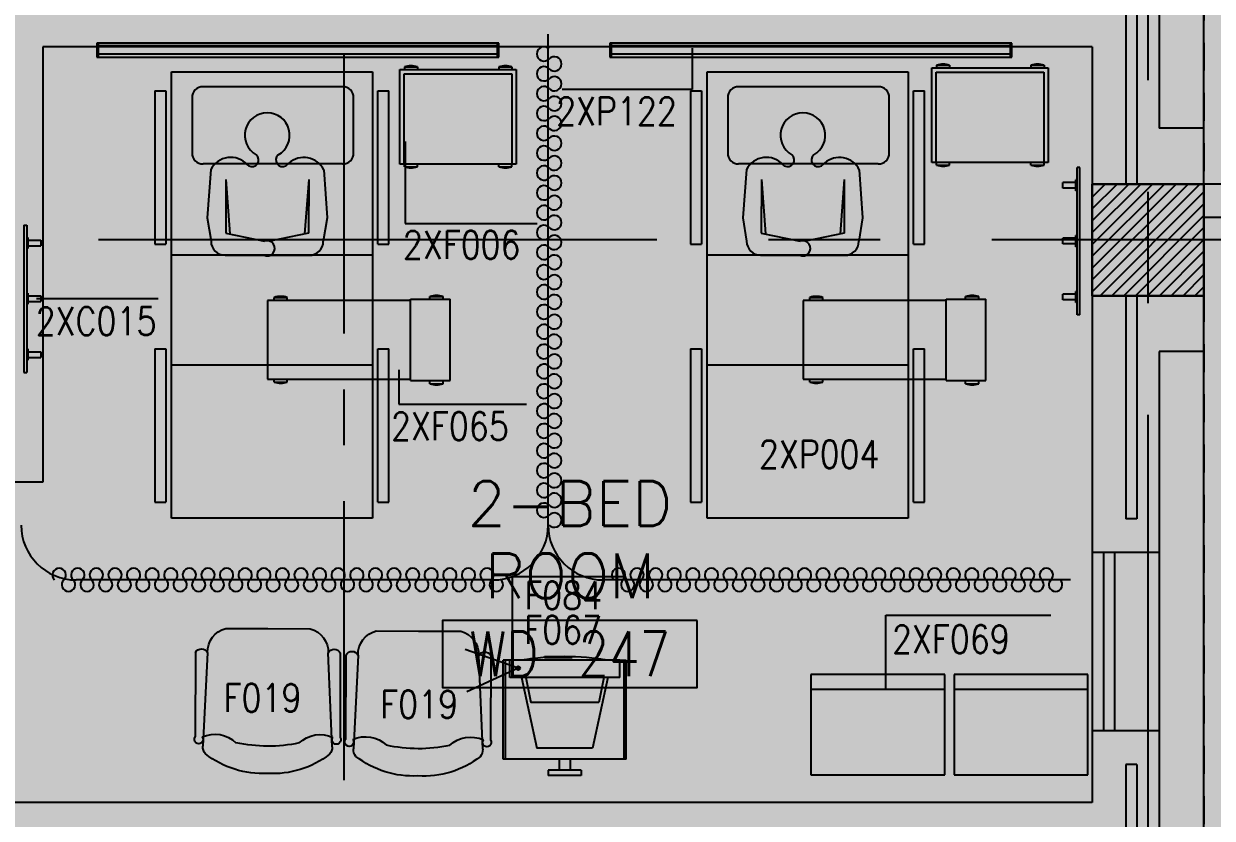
# Model space of a CAD drawing. Extents: x 88852.7 to 88945.7, y 39921.6 to 40001.1.
# Drawn here: x 88930.18 to 88935.5, y 39970.31 to 39973.87 of the extents above; entities that cross this region are included whole.
import ezdxf
from ezdxf.enums import TextEntityAlignment as Align

# ---------------------------------------------------------------- set-up
doc = ezdxf.new("R2010")
doc.units = 0
doc.header["$MEASUREMENT"] = 0
doc.header["$PDMODE"] = 34
for name, pattern in [('CENTER', [2, 1.25, -0.25, 0.25, -0.25]), ('CENTERX2', [4, 2.5, -0.5, 0.5, -0.5]), ('HIDDEN2', [0.1875, 0.125, -0.0625])]:
    doc.linetypes.add(name, pattern=pattern)
doc.layers.get('0').update_dxf_attribs({"linetype": 'CONTINUOUS'})
doc.layers.get('DEFPOINTS').update_dxf_attribs({"linetype": 'CONTINUOUS'})
for name, color, linetype in [('A-TEXT', 7, 'CONTINUOUS'), ('AX-DIM', 4, 'CONTINUOUS'), ('AXES', 11, 'CENTERX2'), ('AXES1', 11, 'CENTER'), ('COL', 2, 'CONTINUOUS'), ('HAT', 8, 'CONTINUOUS'), ('HIDDEN', 9, 'HIDDEN2'), ('INSUL', 4, 'CONTINUOUS'), ('MEDICAL', 4, 'CONTINUOUS'), ('NON-MEDICAL', 4, 'CONTINUOUS'), ('PROJ-L', 3, 'CONTINUOUS'), ('RM-BOX', 4, 'CONTINUOUS'), ('RM-NAME', 2, 'CONTINUOUS'), ('RM-NO', 2, 'CONTINUOUS'), ('WALL', 4, 'CONTINUOUS'), ('WIN', 3, 'CONTINUOUS')]:
    doc.layers.add(name, color=color, linetype=linetype)
doc.styles.add('ROMANS', font='ROMANS.shx', dxfattribs={"width": 0.6})
doc.dimstyles.new('DIM-OUT', dxfattribs={"dimscale": 0, "dimtxt": 0.24, "dimasz": 0.08, "dimexe": 0.02, "dimexo": 0.02, "dimgap": 0.05, "dimtad": 1, "dimdec": 0, "dimlfac": 1000, "dimzin": 0, "dimdsep": 46, "dimtxsty": 'ROMANS', "dimblk1": 'ARCHTICK', "dimblk2": 'ARCHTICK', "dimsah": 1, "dimcen": 0.01, "dimdle": 0.08, "dimclrd": 4, "dimclre": 4, "dimclrt": 2, "dimadec": 0, "dimazin": 0, "dimtp": 2, "dimtm": 2, "dimtfac": 0.1142857142857143, "dimtdec": 0, "dimtix": 1, "dimtmove": 2, "dimatfit": 3, "dimldrblk": 'ARCHTICK', "dimfxl": 0, "dimtolj": 1, "dimtzin": 0, "dimarcsym": 0})

# ---------------------------------------------------------------- blocks, each defined once
blk = doc.blocks.new('_ARCHTICK')
at = {"color": 0, "linetype": 'ByBlock', "const_width": 0.15}
blk.add_lwpolyline([(-0.5, -0.5), (0.5, 0.5)], dxfattribs=at)
blk = doc.blocks.new('*D616')
at = {"layer": 'AX-DIM', "color": 4, "lineweight": -2}
blk.add_line((88935.38025844975, 39999.72794392368), (88940.76525844974, 39999.72794392368), dxfattribs=at)
at = {"layer": 'AX-DIM', "color": 11, "lineweight": -2}
for p, q in [((88935.46025844975, 39999.04794392368), (88935.46025844975, 39999.74794392368)), ((88940.68525844974, 39963.56956244051), (88940.68525844974, 39999.74794392368))]:
    blk.add_line(p, q, dxfattribs=at)
at = {"layer": 'DEFPOINTS', "color": 0}
for p in [(88940.68525844974, 39999.72794392368), (88935.46025844975, 39999.02794392368), (88940.68525844974, 39963.54956244052)]:
    blk.add_point(p, dxfattribs=at)
at = {"layer": 'AX-DIM', "color": 4, "lineweight": -2, "xscale": 0.08, "yscale": 0.08, "zscale": 0.08, "rotation": 180}
blk.add_blockref('_ARCHTICK', (88935.46025844975, 39999.72794392368), dxfattribs=at)
at = {"layer": 'AX-DIM', "color": 4, "lineweight": -2, "xscale": 0.08, "yscale": 0.08, "zscale": 0.08}
blk.add_blockref('_ARCHTICK', (88940.68525844974, 39999.72794392368), dxfattribs=at)
at = {"layer": 'AX-DIM', "color": 2, "insert": (88938.07275844974, 39999.89794392368), "char_height": 0.24, "attachment_point": 5, "style": 'ROMANS'}
blk.add_mtext('\\A1;5225', dxfattribs=at)
blk = doc.blocks.new('*D629')
at = {"layer": 'AX-DIM', "color": 4, "lineweight": -2}
for p, q in [((88944.31025844974, 39987.62956244052), (88944.31025844974, 39928.14956244051)), ((88935.48025844975, 39987.54956244052), (88944.33025844974, 39987.54956244052)), ((88935.48025844975, 39928.22956244052), (88944.33025844974, 39928.22956244052))]:
    blk.add_line(p, q, dxfattribs=at)
at = {"layer": 'DEFPOINTS', "color": 0}
for p in [(88935.46025844975, 39987.54956244052), (88935.46025844975, 39928.22956244052), (88944.31025844974, 39928.22956244052)]:
    blk.add_point(p, dxfattribs=at)
at = {"layer": 'AX-DIM', "color": 4, "lineweight": -2, "xscale": 0.08, "yscale": 0.08, "zscale": 0.08}
for p, rotation in [((88944.31025844974, 39987.54956244052), 90), ((88944.31025844974, 39928.22956244052), 270)]:
    blk.add_blockref('_ARCHTICK', p, dxfattribs=dict(at, rotation=rotation))
at = {"layer": 'AX-DIM', "color": 2, "insert": (88944.14025844973, 39957.88956244053), "char_height": 0.24, "attachment_point": 5, "rotation": 90, "style": 'ROMANS'}
blk.add_mtext('\\A1;59320', dxfattribs=at)
blk = doc.blocks.new('*X578')
at = {"color": 0}
for p, q in [((253128.5557043091, 162707.2760600793), (253611.0136180414, 163189.7339738117)), ((253128.5557043091, 162760.3090686683), (253557.9806094524, 163189.7339738117)), ((253128.5557043091, 162813.3420772573), (253504.9476008634, 163189.7339738117)), ((253128.5557043091, 162866.3750858463), (253451.9145922745, 163189.7339738117)), ((253128.5557043091, 162919.4080944353), (253398.8815836855, 163189.7339738117)), ((253128.5557043091, 162972.4411030243), (253345.8485750965, 163189.7339738117)), ((253128.5557043091, 163025.4741116133), (253292.8155665075, 163189.7339738117)), ((253128.5557043091, 163078.5071202022), (253239.7825579185, 163189.7339738117)), ((253128.5557043091, 163131.5401287912), (253186.7495493295, 163189.7339738117)), ((253164.0466266304, 162689.7339738117), (253628.555704309, 163154.2430514903)), ((253217.0796352194, 162689.7339738117), (253628.555704309, 163101.2100429013)), ((253270.1126438084, 162689.7339738117), (253628.555704309, 163048.1770343123)), ((253323.1456523974, 162689.7339738117), (253628.555704309, 162995.1440257233)), ((253376.1786609864, 162689.7339738117), (253628.555704309, 162942.1110171343)), ((253429.2116695754, 162689.7339738117), (253628.555704309, 162889.0780085453)), ((253482.2446781644, 162689.7339738117), (253628.555704309, 162836.0449999563)), ((253535.2776867534, 162689.7339738117), (253628.555704309, 162783.0119913673)), ((253588.3106953423, 162689.7339738117), (253628.555704309, 162729.9789827783))]:
    blk.add_line(p, q, dxfattribs=at)
blk = doc.blocks.new('COL50')
at = {"layer": 'COL'}
blk.add_lwpolyline([(-249.9999999999709, 250), (-249.9999999999418, -250), (250, -250), (249.9999999999709, 250)], close=True, dxfattribs=at)
blk = doc.blocks.new('RM1')
at = {"layer": 'RM-BOX'}
blk.add_lwpolyline([(569.8908462408872, -200), (-569.890846240829, -200), (-569.8908462407999, -500), (569.8908462407999, -500)], close=True, dxfattribs=at)
at = {"layer": 'RM-NAME', "style": 'ROMANS'}
for tag, p in [('ROOMNAME1', (-5.820766091346741e-11, 323.8095238095266)), ('ROOMNAME2', (0, 0))]:
    blk.add_attdef(tag, text='', height=200, dxfattribs=at).set_placement(p, align=Align.MIDDLE)
at = {"layer": 'RM-NO', "style": 'ROMANS', "width": 0.8}
blk.add_attdef('ROOMNO', text='', height=200, dxfattribs=at).set_placement((0, -350), align=Align.MIDDLE)

msp = doc.modelspace()

# ---------------------------------------------------------------- linework, layer by layer
at = {"layer": 'AXES'}
for p, q in [((88935.21025844975, 39921.61526879654), (88935.21025844975, 40000.42794392369)), ((88945.01025844975, 39972.89956244052), (88876.97025844976, 39972.89956244052))]:
    msp.add_line(p, q, dxfattribs=at)
at = {"layer": 'AXES1'}
msp.add_line((88931.61025844976, 39928.47956244052), (88931.61025844976, 39987.29956244052), dxfattribs=at)
msp.add_line((88931.61025844976, 39928.47956244052), (88931.61025844976, 39987.29956244052), dxfattribs=at)
at = {"layer": 'HIDDEN'}
msp.add_line((88935.46025844975, 39987.05759370481), (88935.46025844975, 39928.72956244051), dxfattribs=at)
at = {"layer": 'INSUL'}
for p, q in [((88935.11025844976, 39974.14956184226), (88935.11025844976, 39973.14956244052)), ((88935.16025844976, 39974.14956184226), (88935.16025844976, 39973.14956244052)), ((88935.11025844976, 39972.64956244052), (88935.11025844976, 39971.64956244065)), ((88935.16025844976, 39972.64956244052), (88935.16025844976, 39971.64956244065)), ((88935.16025844975, 39971.64956244065), (88935.11025844976, 39971.64956244065)), ((88935.16025844975, 39970.54956244065), (88935.11025844976, 39970.54956244065)), ((88935.11025844976, 39970.54956244065), (88935.11025844976, 39968.04956243504)), ((88935.16025844976, 39970.54956244065), (88935.16025844976, 39968.04956243504))]:
    msp.add_line(p, q, dxfattribs=at)
at = {"layer": 'MEDICAL'}
for p, q in [((88932.30291724583, 39973.78078319327), (88930.5025609319, 39973.78078319327)), ((88930.5025609319, 39973.78078319327), (88930.5025609319, 39973.71772955154)), ((88930.50871250671, 39973.78078319327), (88930.50871250671, 39973.71772955154)), ((88932.29676567104, 39973.71772955158), (88932.29676567104, 39973.78078319331)), ((88932.30291724583, 39973.71772955154), (88932.30291724583, 39973.78078319331)), ((88932.52362048271, 39971.62200682434), (88932.52362048271, 39973.8207346445)), ((88934.6001255345, 39973.78078319327), (88932.79976922057, 39973.78078319327)), ((88932.79976922057, 39973.78078319327), (88932.79976922057, 39973.71772955154)), ((88932.80592079536, 39973.78078319327), (88932.80592079536, 39973.71772955154)), ((88934.5939739597, 39973.71772955158), (88934.5939739597, 39973.78078319331)), ((88934.6001255345, 39973.71772955154), (88934.6001255345, 39973.78078319331)), ((88932.29676567104, 39973.76924899052), (88930.50871250671, 39973.76924899052)), ((88930.50871250671, 39973.7323395417), (88932.29676567104, 39973.7323395417)), ((88934.5939739597, 39973.76924899052), (88932.80592079536, 39973.76924899052)), ((88932.80592079536, 39973.7323395417), (88934.5939739597, 39973.7323395417)), ((88930.5025609319, 39973.71772955154), (88932.30291724583, 39973.71772955154)), ((88931.87975152567, 39973.67448312447), (88931.87975152567, 39973.66232095256)), ((88931.87975152567, 39973.67448312447), (88931.93880664378, 39973.67448312447)), ((88931.93880664378, 39973.67448312447), (88931.93880664378, 39973.66232095256)), ((88932.30247492476, 39973.67448312447), (88932.30247492476, 39973.66232095256)), ((88932.30247492476, 39973.67448312447), (88932.36153004286, 39973.67448312447)), ((88932.36153004286, 39973.67448312447), (88932.36153004286, 39973.66232095256)), ((88932.79976922057, 39973.71772955154), (88934.6001255345, 39973.71772955154)), ((88934.26265544293, 39973.6819827787), (88934.26265544293, 39973.66982060679)), ((88934.26265544293, 39973.6819827787), (88934.32171056104, 39973.6819827787)), ((88934.32171056104, 39973.6819827787), (88934.32171056104, 39973.66982060679)), ((88934.685378842, 39973.6819827787), (88934.74443396012, 39973.6819827787)), ((88934.685378842, 39973.6819827787), (88934.685378842, 39973.66982060679)), ((88934.74443396012, 39973.6819827787), (88934.74443396012, 39973.66982060679)), ((88930.83649379502, 39971.65252174646), (88930.83649379502, 39973.65252174646)), ((88930.83649379502, 39973.65252174646), (88931.73649379502, 39973.65252174646)), ((88931.73649379502, 39973.65252174646), (88931.73649379502, 39971.65252174646)), ((88931.8586983951, 39973.66232095256), (88932.3803519384, 39973.66232095256)), ((88931.8586983951, 39973.23909260611), (88931.8586983951, 39973.66232095256)), ((88931.87838343446, 39973.23909260611), (88931.87838343446, 39973.64263591319)), ((88931.87838343446, 39973.64263591319), (88932.36066689903, 39973.64263591319)), ((88932.36066689903, 39973.64263591319), (88932.36066689903, 39973.23909260611)), ((88932.3803519384, 39973.66232095256), (88932.3803519384, 39973.23909260611)), ((88933.23530785002, 39973.65252174646), (88934.13530785001, 39973.65252174646)), ((88933.23530785002, 39971.65252174646), (88933.23530785002, 39973.65252174646)), ((88934.13530785001, 39973.65252174646), (88934.13530785001, 39971.65252174646)), ((88934.24160231235, 39973.66982060679), (88934.76325585565, 39973.66982060679)), ((88934.24160231235, 39973.24659226034), (88934.24160231235, 39973.66982060679)), ((88934.2612873517, 39973.65013556743), (88934.74357081628, 39973.65013556743)), ((88934.2612873517, 39973.24659226034), (88934.2612873517, 39973.65013556743)), ((88934.74357081628, 39973.65013556743), (88934.74357081628, 39973.24659226034)), ((88934.76325585565, 39973.66982060679), (88934.76325585565, 39973.24659226034)), ((88930.7622811966, 39973.56653962661), (88930.7622811966, 39972.88078984024)), ((88930.7622811966, 39973.56653962661), (88930.81149379502, 39973.56653962661)), ((88930.81149379502, 39973.56653962661), (88930.81149379502, 39972.88078984024)), ((88931.60334833246, 39973.58560723466), (88930.9780176954, 39973.58560723466)), ((88931.76149379501, 39973.56653962661), (88931.81070639344, 39973.56653962661)), ((88931.76149379501, 39972.88078984024), (88931.76149379501, 39973.56653962661)), ((88931.81070639344, 39972.88078984024), (88931.81070639344, 39973.56653962661)), ((88933.16109525159, 39973.56653962661), (88933.16109525159, 39972.88078984024)), ((88933.16109525159, 39973.56653962661), (88933.21030785002, 39973.56653962661)), ((88933.21030785002, 39973.56653962661), (88933.21030785002, 39972.88078984024)), ((88934.00216238745, 39973.58560723466), (88933.37683175039, 39973.58560723466)), ((88934.16030785002, 39973.56653962661), (88934.20952044844, 39973.56653962661)), ((88934.16030785002, 39972.88078984024), (88934.16030785002, 39973.56653962661)), ((88934.20952044844, 39972.88078984024), (88934.20952044844, 39973.56653962661)), ((88930.92880509696, 39973.53639463623), (88930.92880509696, 39973.28898101003)), ((88931.65256093087, 39973.28898101003), (88931.65256093087, 39973.53639463623)), ((88933.32761915197, 39973.53639463623), (88933.32761915197, 39973.28898101003)), ((88934.05137498588, 39973.28898101003), (88934.05137498588, 39973.53639463623)), ((88934.76325585565, 39973.24659226034), (88934.24160231235, 39973.24659226034)), ((88934.26265544293, 39973.23443008844), (88934.26265544293, 39973.24659226034)), ((88934.32171056104, 39973.23443008844), (88934.32171056104, 39973.24659226034)), ((88934.685378842, 39973.23443008844), (88934.685378842, 39973.24659226034)), ((88934.74443396012, 39973.23443008844), (88934.74443396012, 39973.24659226034)), ((88931.60334833246, 39973.23976841161), (88930.9780176954, 39973.23976841161)), ((88932.3803519384, 39973.23909260611), (88931.8586983951, 39973.23909260611)), ((88931.87975152567, 39973.22693043421), (88931.87975152567, 39973.23909260611)), ((88931.87975152567, 39973.22693043421), (88931.93880664378, 39973.22693043421)), ((88931.93880664378, 39973.22693043421), (88931.93880664378, 39973.23909260611)), ((88932.30247492476, 39973.22693043421), (88932.30247492476, 39973.23909260611)), ((88932.30247492476, 39973.22693043421), (88932.36153004286, 39973.22693043421)), ((88932.36153004286, 39973.22693043421), (88932.36153004286, 39973.23909260611)), ((88934.00216238745, 39973.23976841161), (88933.37683175039, 39973.23976841161)), ((88934.26265544293, 39973.23443008844), (88934.32171056104, 39973.23443008844)), ((88934.685378842, 39973.23443008844), (88934.74443396012, 39973.23443008844)), ((88930.7622811966, 39972.88078984024), (88930.81149379502, 39972.88078984024)), ((88931.76149379501, 39972.88078984024), (88931.81070639344, 39972.88078984024)), ((88933.16109525159, 39972.88078984024), (88933.21030785002, 39972.88078984024)), ((88934.16030785002, 39972.88078984024), (88934.20952044844, 39972.88078984024)), ((88930.83649379502, 39972.83210484681), (88931.73649379502, 39972.83210484681)), ((88933.23530785002, 39972.83210484681), (88934.13530785001, 39972.83210484681)), ((88931.26745960665, 39972.62720836811), (88931.26745960665, 39972.27533828937)), ((88931.90722338617, 39972.62720836811), (88931.26745960665, 39972.62720836811)), ((88931.29626781677, 39972.64157038704), (88931.35532293488, 39972.64157038704)), ((88931.29626781677, 39972.62720836811), (88931.29626781677, 39972.64157038704)), ((88931.35532293488, 39972.62720836811), (88931.35532293488, 39972.64157038704)), ((88931.90722338617, 39972.63335994291), (88932.0843887405, 39972.63335994291)), ((88931.90722338617, 39972.26918671457), (88931.90722338617, 39972.63335994291)), ((88931.9943113521, 39972.64530235917), (88932.05336647021, 39972.64530235917)), ((88931.9943113521, 39972.63335994291), (88931.9943113521, 39972.64530235917)), ((88932.05336647021, 39972.63335994291), (88932.05336647021, 39972.64530235917)), ((88932.0843887405, 39972.26918671457), (88932.0843887405, 39972.63335994291)), ((88933.66627366164, 39972.62720836811), (88933.66627366164, 39972.27533828937)), ((88934.30603744117, 39972.62720836811), (88933.66627366164, 39972.62720836811)), ((88933.69508187176, 39972.62720836811), (88933.69508187176, 39972.64157038704)), ((88933.69508187176, 39972.64157038704), (88933.75413698987, 39972.64157038704)), ((88933.75413698987, 39972.62720836811), (88933.75413698987, 39972.64157038704)), ((88934.30603744117, 39972.63335994291), (88934.4832027955, 39972.63335994291)), ((88934.30603744117, 39972.26918671457), (88934.30603744117, 39972.63335994291)), ((88934.39312540709, 39972.64530235917), (88934.4521805252, 39972.64530235917)), ((88934.39312540709, 39972.63335994291), (88934.39312540709, 39972.64530235917)), ((88934.4521805252, 39972.63335994291), (88934.4521805252, 39972.64530235917)), ((88934.4832027955, 39972.26918671457), (88934.4832027955, 39972.63335994291)), ((88930.7622811966, 39972.41072931654), (88930.7622811966, 39971.72497953018)), ((88930.7622811966, 39972.41072931654), (88930.81149379502, 39972.41072931654)), ((88930.81149379502, 39972.41072931654), (88930.81149379502, 39971.72497953018)), ((88931.76149379501, 39972.41072931654), (88931.81070639344, 39972.41072931654)), ((88931.76149379501, 39971.72497953018), (88931.76149379501, 39972.41072931654)), ((88931.81070639344, 39971.72497953018), (88931.81070639344, 39972.41072931654)), ((88933.16109525159, 39972.41072931654), (88933.21030785002, 39972.41072931654)), ((88933.16109525159, 39972.41072931654), (88933.16109525159, 39971.72497953018)), ((88933.21030785002, 39972.41072931654), (88933.21030785002, 39971.72497953018)), ((88934.16030785002, 39972.41072931654), (88934.20952044844, 39972.41072931654)), ((88934.16030785002, 39971.72497953018), (88934.16030785002, 39972.41072931654)), ((88934.20952044844, 39971.72497953018), (88934.20952044844, 39972.41072931654)), ((88930.83649379502, 39972.33997886255), (88931.73649379502, 39972.33997886255)), ((88933.23530785002, 39972.33997886255), (88934.13530785001, 39972.33997886255)), ((88931.26745960665, 39972.27533828937), (88931.90722338617, 39972.27533828937)), ((88931.29626781677, 39972.26242673547), (88931.29626781677, 39972.27533828937)), ((88931.29626781677, 39972.26242673547), (88931.35532293488, 39972.26242673547)), ((88931.35532293488, 39972.26242673547), (88931.35532293488, 39972.27533828937)), ((88931.90722338617, 39972.26918671457), (88932.0843887405, 39972.26918671457)), ((88931.9943113521, 39972.25496279121), (88931.9943113521, 39972.26918671457)), ((88931.9943113521, 39972.25496279121), (88932.05336647021, 39972.25496279121)), ((88932.05336647021, 39972.25496279121), (88932.05336647021, 39972.26918671457)), ((88933.66627366164, 39972.27533828937), (88934.30603744117, 39972.27533828937)), ((88933.69508187176, 39972.26242673547), (88933.69508187176, 39972.27533828937)), ((88933.69508187176, 39972.26242673547), (88933.75413698987, 39972.26242673547)), ((88933.75413698987, 39972.26242673547), (88933.75413698987, 39972.27533828937)), ((88934.30603744117, 39972.26918671457), (88934.4832027955, 39972.26918671457)), ((88934.39312540709, 39972.25496279121), (88934.39312540709, 39972.26918671457)), ((88934.39312540709, 39972.25496279121), (88934.4521805252, 39972.25496279121)), ((88934.4521805252, 39972.25496279121), (88934.4521805252, 39972.26918671457)), ((88930.7622811966, 39971.72497953018), (88930.81149379502, 39971.72497953018)), ((88931.76149379501, 39971.72497953018), (88931.81070639344, 39971.72497953018)), ((88933.16109525159, 39971.72497953018), (88933.21030785002, 39971.72497953018)), ((88934.16030785002, 39971.72497953018), (88934.20952044844, 39971.72497953018)), ((88931.73649379502, 39971.65252174646), (88930.83649379502, 39971.65252174646)), ((88934.13530785001, 39971.65252174646), (88933.23530785002, 39971.65252174646)), ((88932.27756304193, 39971.37594383228), (88930.40941410013, 39971.37594383222)), ((88934.86335194766, 39971.37594383229), (88932.76953972272, 39971.37594383222)), ((88932.38863206744, 39970.98030494864), (88932.15183643214, 39971.06511351393)), ((88932.35210326797, 39971.01655187434), (88932.32257570892, 39971.01655187434)), ((88932.32257570892, 39970.57363848851), (88932.32257570892, 39971.01655187434)), ((88932.3324182286, 39970.57363848851), (88932.3324182286, 39971.01655187434)), ((88932.35210326797, 39970.93921779109), (88932.35210326797, 39971.01655187434)), ((88932.84422925222, 39971.01655187434), (88932.35210326797, 39971.01655187434)), ((88932.84422925222, 39970.93921779109), (88932.84422925222, 39971.01655187434)), ((88932.84422925222, 39971.01655187434), (88932.87375681128, 39971.01655187434)), ((88932.86391429159, 39970.57363848851), (88932.86391429159, 39971.01655187434)), ((88932.87375681128, 39970.57363848851), (88932.87375681128, 39971.01655187434)), ((88932.38863206744, 39970.98030494864), (88932.1599741788, 39970.87551832922)), ((88932.84422925222, 39970.93921779109), (88932.35210326797, 39970.93921779109)), ((88932.40480431922, 39970.93921779109), (88932.47339511271, 39970.62285108693)), ((88932.42348114839, 39970.93921779109), (88932.44543836471, 39970.82669002065)), ((88932.79152820098, 39970.93921779109), (88932.72293740748, 39970.62285108693)), ((88932.77285137182, 39970.93921779109), (88932.7508941555, 39970.82669002065)), ((88932.7508941555, 39970.82669002065), (88932.44543836471, 39970.82669002065)), ((88932.72293740748, 39970.62285108693), (88932.47339511271, 39970.62285108693)), ((88932.87375681128, 39970.57363848851), (88932.32257570892, 39970.57363848851)), ((88932.57355996089, 39970.57363848851), (88932.57355996089, 39970.52442589009)), ((88932.62277255932, 39970.57363848851), (88932.62277255932, 39970.52442589009)), ((88932.67198515774, 39970.52442589009), (88932.52434736246, 39970.52442589009)), ((88932.52434736246, 39970.52442589009), (88932.52434736246, 39970.49997770893)), ((88932.67198515774, 39970.49997770893), (88932.52434736246, 39970.49997770893)), ((88932.67198515774, 39970.52442589009), (88932.67198515774, 39970.49997770893))]:
    msp.add_line(p, q, dxfattribs=at)
at = {"layer": 'MEDICAL', "const_width": 0.0007381889763779523}
for points in [[(88932.15183643214, 39971.06511351393, 1), (88932.15109824315, 39971.06511351393, 1)], [(88932.16034327328, 39970.87551832922, 1), (88932.1596050843, 39970.87551832922, 1)]]:
    msp.add_lwpolyline(points, format="xyb", close=True, dxfattribs=at)
at = {"layer": 'MEDICAL'}
for radius in [0.008681158060852562, 0.005325391936819217]:
    msp.add_circle((88932.38907979275, 39970.98072882918), radius, dxfattribs=at)
at = {"layer": 'MEDICAL', "color": 15}
for centre, radius, start, end in [((88932.50481712773, 39973.73241616941), 0.03223484115630813, 43.56836235558358, 316.4316376444165), ((88932.50481712773, 39973.64354863666), 0.03223484115630885, 43.56836235558358, 316.4316376444165), ((88932.55152880018, 39973.68798240304), 0.03223484115630741, 223.5683623555836, 136.4316376444164), ((88932.55152880018, 39973.59911487029), 0.03223484115630741, 223.5683623555836, 136.4316376444164), ((88932.50481712773, 39973.55468110391), 0.03223484115630813, 43.56836235558358, 316.4316376444165), ((88932.55152880018, 39973.51024733754), 0.03223484115630741, 223.5683623555836, 136.4316376444164), ((88932.50481712773, 39973.46581357116), 0.03223484115630813, 43.56836235558358, 316.4316376444165), ((88932.50481712773, 39973.37694603841), 0.03223484115630885, 43.56836235558358, 316.4316376444165), ((88932.55152880018, 39973.42137980479), 0.03223484115630741, 223.5683623555836, 136.4316376444164), ((88932.55152880018, 39973.33251227203), 0.03223484115630741, 223.5683623555836, 136.4316376444164), ((88932.50481712773, 39973.28807850567), 0.03223484115630813, 43.56836235558358, 316.4316376444165), ((88932.55152880018, 39973.24364473929), 0.03223484115630741, 223.5683623555836, 136.4316376444164), ((88932.50481712773, 39973.19921097292), 0.03223484115630813, 43.56836235558358, 316.4316376444165), ((88932.50481712773, 39973.11034344017), 0.03223484115630885, 43.56836235558358, 316.4316376444165), ((88932.55152880018, 39973.15477720654), 0.03223484115630741, 223.5683623555836, 136.4316376444164), ((88932.55152880018, 39973.06590967379), 0.03223484115630741, 223.5683623555836, 136.4316376444164), ((88932.50481712773, 39973.02147590742), 0.03223484115630813, 43.56836235558358, 316.4316376444165), ((88932.55152880018, 39972.97704214104), 0.03223484115630741, 223.5683623555836, 136.4316376444164), ((88932.50481712773, 39972.93260837466), 0.03223484115630813, 43.56836235558358, 316.4316376444165), ((88932.50481712773, 39972.84374084191), 0.03223484115630885, 43.56836235558358, 316.4316376444165), ((88932.55152880018, 39972.88817460828), 0.03223484115630741, 223.5683623555836, 136.4316376444164), ((88932.55152880018, 39972.79930707553), 0.03223484115630741, 223.5683623555836, 136.4316376444164), ((88932.50481712773, 39972.75487330917), 0.03223484115630813, 43.56836235558358, 316.4316376444165), ((88932.55152880018, 39972.71043954279), 0.03223484115630741, 223.5683623555836, 136.4316376444164), ((88932.50481712773, 39972.66600577642), 0.03223484115630813, 43.56836235558358, 316.4316376444165), ((88932.50481712773, 39972.57713824367), 0.03223484115630885, 43.56836235558358, 316.4316376444165), ((88932.55152880018, 39972.62157201004), 0.03223484115630741, 223.5683623555836, 136.4316376444164), ((88932.55152880018, 39972.53270447729), 0.03223484115630741, 223.5683623555836, 136.4316376444164), ((88932.50481712773, 39972.48827071091), 0.03223484115630813, 43.56836235558358, 316.4316376444165), ((88932.55152880018, 39972.44383694454), 0.03223484115630741, 223.5683623555836, 136.4316376444164), ((88932.50481712773, 39972.39940317816), 0.03223484115630813, 43.56836235558358, 316.4316376444165), ((88932.50481712773, 39972.31053564542), 0.03223484115630885, 43.56836235558358, 316.4316376444165), ((88932.55152880018, 39972.3549694118), 0.03223484115630741, 223.5683623555836, 136.4316376444164), ((88932.55152880018, 39972.26610187905), 0.03223484115630741, 223.5683623555836, 136.4316376444164), ((88932.50481712773, 39972.22166811267), 0.03223484115630813, 43.56836235558358, 316.4316376444165), ((88932.55152880018, 39972.17723434629), 0.03223484115630669, 223.5683623555836, 136.4316376444164), ((88932.50481712773, 39972.13280057992), 0.03223484115630813, 43.56836235558358, 316.4316376444165), ((88932.50481712773, 39972.04393304716), 0.03223484115630958, 43.56836235558358, 316.4316376444165), ((88932.55152880018, 39972.08836681354), 0.03223484115630813, 223.5683623555836, 136.4316376444164), ((88932.55152880018, 39971.99949928079), 0.03223484115630516, 223.5683623555836, 136.4316376444164), ((88932.50481712773, 39971.95506551442), 0.03223484115630813, 43.56836235558358, 316.4316376444165), ((88932.55152880018, 39971.91063174804), 0.03223484115630669, 223.5683623555836, 136.4316376444164), ((88932.50481712773, 39971.86619798168), 0.03223484115630813, 43.56836235558358, 316.4316376444165), ((88932.50481712773, 39971.77733044892), 0.03223484115630958, 43.56836235558358, 316.4316376444165), ((88932.55152880018, 39971.8217642153), 0.03223484115630813, 223.5683623555836, 136.4316376444164), ((88932.55152880018, 39971.73289668254), 0.03223484115630516, 223.5683623555836, 136.4316376444164), ((88932.50481712773, 39971.68846291617), 0.03223484115630813, 43.56836235558358, 316.4316376444165), ((88932.55152880018, 39971.64402914979), 0.03223484115630669, 223.5683623555836, 136.4316376444164), ((88930.33369133713, 39971.39858278236), 0.03022016358403752, 313.5683623532261, 226.431637646774), ((88930.41700464908, 39971.39858278236), 0.0302201635840361, 313.5683623532261, 226.431637646774), ((88930.50031796104, 39971.39858278236), 0.03022016358403887, 313.5683623532261, 226.431637646774), ((88930.58363127298, 39971.39858278236), 0.03022016358403752, 313.5683623532261, 226.431637646774), ((88930.66694458494, 39971.39858278236), 0.0302201635840361, 313.5683623532261, 226.431637646774), ((88930.75025789689, 39971.39858278236), 0.03022016358403887, 313.5683623532261, 226.431637646774), ((88930.83357120884, 39971.39858278236), 0.03022016358403752, 313.5683623532261, 226.431637646774), ((88930.91688452079, 39971.39858278236), 0.0302201635840382, 313.5683623532261, 226.431637646774), ((88931.00019783275, 39971.39858278236), 0.0302201635840382, 313.5683623532261, 226.431637646774), ((88931.08351114471, 39971.39858278236), 0.0302201635840382, 313.5683623532261, 226.431637646774), ((88931.16682445665, 39971.39858278236), 0.0302201635840382, 313.5683623532261, 226.431637646774), ((88931.25013776861, 39971.39858278236), 0.0302201635840382, 313.5683623532261, 226.431637646774), ((88931.33345108056, 39971.39858278236), 0.0302201635840382, 313.5683623532261, 226.431637646774), ((88931.41676439252, 39971.39858278236), 0.0302201635840382, 313.5683623532261, 226.431637646774), ((88931.50007770446, 39971.39858278236), 0.0302201635840382, 313.5683623532261, 226.431637646774), ((88931.58339101642, 39971.39858278236), 0.0302201635840382, 313.5683623532261, 226.431637646774), ((88931.66670432837, 39971.39858278236), 0.0302201635840382, 313.5683623532261, 226.431637646774), ((88931.75001764033, 39971.39858278236), 0.0302201635840382, 313.5683623532261, 226.431637646774), ((88931.83333095227, 39971.39858278236), 0.0302201635840382, 313.5683623532261, 226.431637646774), ((88931.91664426423, 39971.39858278236), 0.0302201635840382, 313.5683623532261, 226.431637646774), ((88931.99995757618, 39971.39858278236), 0.0302201635840382, 313.5683623532261, 226.431637646774), ((88932.08327088814, 39971.39858278236), 0.0302201635840382, 313.5683623532261, 226.431637646774), ((88932.16658420008, 39971.39858278236), 0.0302201635840382, 313.5683623532261, 226.431637646774), ((88932.24989751204, 39971.39858278236), 0.0302201635840382, 313.5683623532261, 226.431637646774), ((88932.83837128116, 39971.39858278236), 0.03022016358403752, 313.5683623532261, 226.431637646774), ((88932.92168459311, 39971.39858278236), 0.0302201635840361, 313.5683623532261, 226.431637646774), ((88933.00499790507, 39971.39858278236), 0.03022016358403887, 313.5683623532261, 226.431637646774), ((88933.08831121701, 39971.39858278236), 0.03022016358403752, 313.5683623532261, 226.431637646774), ((88933.17162452897, 39971.39858278236), 0.0302201635840361, 313.5683623532261, 226.431637646774), ((88933.25493784093, 39971.39858278236), 0.03022016358403887, 313.5683623532261, 226.431637646774), ((88933.33825115288, 39971.39858278236), 0.03022016358403752, 313.5683623532261, 226.431637646774), ((88933.42156446484, 39971.39858278236), 0.0302201635840382, 313.5683623532261, 226.431637646774), ((88933.50487777678, 39971.39858278236), 0.0302201635840382, 313.5683623532261, 226.431637646774), ((88933.58819108874, 39971.39858278236), 0.0302201635840382, 313.5683623532261, 226.431637646774), ((88933.67150440069, 39971.39858278236), 0.0302201635840382, 313.5683623532261, 226.431637646774), ((88933.75481771264, 39971.39858278236), 0.0302201635840382, 313.5683623532261, 226.431637646774), ((88933.83813102459, 39971.39858278236), 0.0302201635840382, 313.5683623532261, 226.431637646774), ((88933.92144433655, 39971.39858278236), 0.0302201635840382, 313.5683623532261, 226.431637646774), ((88934.0047576485, 39971.39858278236), 0.0302201635840382, 313.5683623532261, 226.431637646774), ((88934.08807096045, 39971.39858278236), 0.0302201635840382, 313.5683623532261, 226.431637646774), ((88934.1713842724, 39971.39858278236), 0.0302201635840382, 313.5683623532261, 226.431637646774), ((88934.25469758436, 39971.39858278236), 0.0302201635840382, 313.5683623532261, 226.431637646774), ((88934.3380108963, 39971.39858278236), 0.0302201635840382, 313.5683623532261, 226.431637646774), ((88934.42132420826, 39971.39858278236), 0.0302201635840382, 313.5683623532261, 226.431637646774), ((88934.50463752022, 39971.39858278236), 0.0302201635840382, 313.5683623532261, 226.431637646774), ((88934.58795083217, 39971.39858278236), 0.0302201635840382, 313.5683623532261, 226.431637646774), ((88934.67126414413, 39971.39858278236), 0.0302201635840382, 313.5683623532261, 226.431637646774), ((88934.75457745607, 39971.39858278236), 0.0302201635840382, 313.5683623532261, 226.431637646774), ((88930.3753479931, 39971.35479058944), 0.03022016358403887, 133.568362353226, 46.43163764677395), ((88930.45866130505, 39971.35479058944), 0.03022016358404023, 133.568362353226, 46.43163764677395), ((88930.54197461701, 39971.35479058944), 0.03022016358403887, 133.568362353226, 46.43163764677395), ((88930.62528792897, 39971.35479058944), 0.03022016358403887, 133.568362353226, 46.43163764677395), ((88930.70860124091, 39971.35479058944), 0.03022016358404023, 133.568362353226, 46.43163764677395), ((88930.79191455287, 39971.35479058944), 0.03022016358403887, 133.568362353226, 46.43163764677395), ((88930.87522786482, 39971.35479058944), 0.03022016358403887, 133.568362353226, 46.43163764677395), ((88930.95854117678, 39971.35479058944), 0.03022016358403955, 133.568362353226, 46.43163764677395), ((88931.04185448872, 39971.35479058944), 0.03022016358403887, 133.568362353226, 46.43163764677395), ((88931.12516780068, 39971.35479058944), 0.03022016358403887, 133.568362353226, 46.43163764677395), ((88931.20848111263, 39971.35479058944), 0.03022016358403955, 133.568362353226, 46.43163764677395), ((88931.29179442459, 39971.35479058944), 0.03022016358403887, 133.568362353226, 46.43163764677395), ((88931.37510773653, 39971.35479058944), 0.03022016358403887, 133.568362353226, 46.43163764677395), ((88931.45842104849, 39971.35479058944), 0.03022016358403955, 133.568362353226, 46.43163764677395), ((88931.54173436043, 39971.35479058944), 0.03022016358403887, 133.568362353226, 46.43163764677395), ((88931.6250476724, 39971.35479058944), 0.03022016358403887, 133.568362353226, 46.43163764677395), ((88931.70836098435, 39971.35479058944), 0.03022016358403955, 133.568362353226, 46.43163764677395), ((88931.7916742963, 39971.35479058944), 0.03022016358403887, 133.568362353226, 46.43163764677395), ((88931.87498760826, 39971.35479058944), 0.03022016358403887, 133.568362353226, 46.43163764677395), ((88931.9583009202, 39971.35479058944), 0.03022016358403955, 133.568362353226, 46.43163764677395), ((88932.04161423216, 39971.35479058944), 0.03022016358403887, 133.568362353226, 46.43163764677395), ((88932.12492754411, 39971.35479058944), 0.03022016358403887, 133.568362353226, 46.43163764677395), ((88932.20824085607, 39971.35479058944), 0.03022016358403955, 133.568362353226, 46.43163764677395), ((88932.29155416801, 39971.35479058944), 0.03022016358403887, 133.568362353226, 46.43163764677395), ((88932.88002793714, 39971.35479058944), 0.03022016358403887, 133.568362353226, 46.43163764677395), ((88932.9633412491, 39971.35479058944), 0.03022016358404023, 133.568362353226, 46.43163764677395), ((88933.04665456104, 39971.35479058944), 0.03022016358403887, 133.568362353226, 46.43163764677395), ((88933.129967873, 39971.35479058944), 0.03022016358403887, 133.568362353226, 46.43163764677395), ((88933.21328118494, 39971.35479058944), 0.03022016358404023, 133.568362353226, 46.43163764677395), ((88933.2965944969, 39971.35479058944), 0.03022016358403887, 133.568362353226, 46.43163764677395), ((88933.37990780885, 39971.35479058944), 0.03022016358403887, 133.568362353226, 46.43163764677395), ((88933.46322112081, 39971.35479058944), 0.03022016358403955, 133.568362353226, 46.43163764677395), ((88933.54653443275, 39971.35479058944), 0.03022016358403887, 133.568362353226, 46.43163764677395), ((88933.62984774471, 39971.35479058944), 0.03022016358403887, 133.568362353226, 46.43163764677395), ((88933.71316105666, 39971.35479058944), 0.03022016358403955, 133.568362353226, 46.43163764677395), ((88933.79647436862, 39971.35479058944), 0.03022016358403887, 133.568362353226, 46.43163764677395), ((88933.87978768058, 39971.35479058944), 0.03022016358403887, 133.568362353226, 46.43163764677395), ((88933.96310099252, 39971.35479058944), 0.03022016358403955, 133.568362353226, 46.43163764677395), ((88934.04641430448, 39971.35479058944), 0.03022016358403887, 133.568362353226, 46.43163764677395), ((88934.12972761643, 39971.35479058944), 0.03022016358403887, 133.568362353226, 46.43163764677395), ((88934.21304092839, 39971.35479058944), 0.03022016358403955, 133.568362353226, 46.43163764677395), ((88934.29635424033, 39971.35479058944), 0.03022016358403887, 133.568362353226, 46.43163764677395), ((88934.37966755229, 39971.35479058944), 0.03022016358403887, 133.568362353226, 46.43163764677395), ((88934.46298086423, 39971.35479058944), 0.03022016358403955, 133.568362353226, 46.43163764677395), ((88934.5462941762, 39971.35479058944), 0.03022016358403887, 133.568362353226, 46.43163764677395), ((88934.62960748814, 39971.35479058944), 0.03022016358403887, 133.568362353226, 46.43163764677395), ((88934.7129208001, 39971.35479058944), 0.03022016358403955, 133.568362353226, 46.43163764677395), ((88934.79623411204, 39971.35479058944), 0.03022016358403887, 133.568362353226, 46.43163764677395)]:
    msp.add_arc(centre, radius, start, end, dxfattribs=at)
at = {"layer": 'MEDICAL'}
for centre, radius, start, end in [((88931.90927908472, 39973.58836107721), 0.09104330708663272, 71.07535558421917, 108.9246444157808), ((88932.3320024838, 39973.58836107721), 0.09104330708663272, 71.07535558421917, 108.9246444157808), ((88934.29218300198, 39973.59586073145), 0.09104330708663272, 71.07535558421917, 108.9246444157808), ((88934.71490640106, 39973.59586073145), 0.09104330708663272, 71.07535558421917, 108.9246444157808), ((88930.9780176954, 39973.53639463623), 0.04921259842519683, 89.99999999999999, 180), ((88931.60334833246, 39973.53639463623), 0.04921259842519683, 7.016477563892661e-15, 89.99999999999999), ((88933.37683175039, 39973.53639463623), 0.04921259842519683, 89.99999999999999, 180), ((88934.00216238745, 39973.53639463623), 0.04921259842519683, 7.016477563892661e-15, 89.99999999999999), ((88930.9780176954, 39973.28898101003), 0.04921259842519683, 180, 270), ((88931.60334833246, 39973.28898101003), 0.04921259842519683, 270, 7.016477563892661e-15), ((88933.37683175039, 39973.28898101003), 0.04921259842519683, 180, 270), ((88934.00216238745, 39973.28898101003), 0.04921259842519683, 270, 7.016477563892661e-15), ((88931.90927908472, 39973.31305248145), 0.09104330708663272, 251.0753555842192, 288.9246444157808), ((88932.3320024838, 39973.31305248145), 0.09104330708663272, 251.0753555842192, 288.9246444157808), ((88934.29218300198, 39973.32055213569), 0.09104330708663272, 251.0753555842192, 288.9246444157808), ((88934.71490640106, 39973.32055213569), 0.09104330708663272, 251.0753555842192, 288.9246444157808), ((88931.32579537581, 39972.5554483398), 0.09104330708660129, 71.07535558421917, 108.9246444157808), ((88932.02383891115, 39972.55918031193), 0.09104330708660129, 71.07535558421917, 108.9246444157808), ((88933.72460943082, 39972.5554483398), 0.09104330708660129, 71.07535558421917, 108.9246444157808), ((88934.42265296615, 39972.55918031193), 0.09104330708660129, 71.07535558421917, 108.9246444157808), ((88931.32579537581, 39972.34854878271), 0.09104330708663272, 251.0753555842192, 288.9246444157808), ((88932.02383891115, 39972.34108483846), 0.09104330708663272, 251.0753555842192, 288.9246444157808), ((88933.72460943082, 39972.34854878271), 0.09104330708663272, 251.0753555842192, 288.9246444157808), ((88934.42265296615, 39972.34108483846), 0.09104330708663272, 251.0753555842192, 288.9246444157808), ((88930.40941493979, 39971.62200682434), 0.2460629921259841, 180, 270), ((88932.27755749058, 39971.62200682434), 0.2460629921259841, 270, 7.016477563892661e-15), ((88932.76968347483, 39971.62200682434), 0.2460629921259841, 180, 270), ((88932.5981662601, 39969.84661115964), 1.185812007059398, 80.61527735151073, 99.38472264848926)]:
    msp.add_arc(centre, radius, start, end, dxfattribs=at)
at = {"layer": 'NON-MEDICAL'}
for p, q in [((88931.01264230446, 39973.21408828712), (88930.9971330153, 39972.99843850263)), ((88931.51832851901, 39973.2134907327), (88931.53332811165, 39972.99780489678)), ((88933.41145635945, 39973.21408828712), (88933.3959470703, 39972.99843850263)), ((88933.917142574, 39973.2134907327), (88933.93214216665, 39972.99780489678)), ((88934.89254352378, 39972.5637159048), (88934.89254352378, 39973.2241159048)), ((88934.90524352378, 39973.2241159048), (88934.89254352378, 39973.2241159048)), ((88934.90524352378, 39972.5637159048), (88934.90524352378, 39973.2241159048)), ((88931.07977295626, 39973.17000488366), (88931.07948956586, 39972.93018299804)), ((88931.07977295626, 39973.17000488366), (88931.0978000228, 39972.92631123675)), ((88931.45109387072, 39973.16956610473), (88931.43249092421, 39972.92591574242)), ((88931.45109387072, 39973.16956610473), (88931.4508104803, 39972.92974421912)), ((88933.47858701127, 39973.17000488366), (88933.47830362085, 39972.93018299804)), ((88933.47858701127, 39973.17000488366), (88933.4966140778, 39972.92631123675)), ((88933.84990792572, 39973.16956610473), (88933.83130497922, 39972.92591574242)), ((88933.84990792572, 39973.16956610473), (88933.8496245353, 39972.92974421912)), ((88934.88754352377, 39973.15661590479), (88934.82904352377, 39973.15661590479)), ((88934.82904352377, 39973.1312159048), (88934.82904352377, 39973.15661590479)), ((88934.88754352377, 39973.1189159048), (88934.88754352377, 39973.1689159048)), ((88934.89254352378, 39973.1689159048), (88934.88754352377, 39973.1689159048)), ((88934.88754352377, 39973.1312159048), (88934.82904352377, 39973.1312159048)), ((88934.89254352378, 39973.1189159048), (88934.88754352377, 39973.1189159048)), ((88930.9971330153, 39972.99843850263), (88931.01369141802, 39972.89369431064)), ((88931.53332811165, 39972.99780489678), (88931.51652220932, 39972.89310013039)), ((88933.3959470703, 39972.99843850263), (88933.41250547301, 39972.89369431064)), ((88933.93214216665, 39972.99780489678), (88933.91533626431, 39972.89310013039)), ((88930.17581740695, 39972.96599199292), (88930.18851740696, 39972.96599199292)), ((88930.17581740695, 39972.96599199292), (88930.17581740695, 39972.30559199292)), ((88930.18851740696, 39972.96599199292), (88930.18851740696, 39972.30559199292)), ((88931.07948956586, 39972.93018299804), (88931.25381201349, 39972.89332237205)), ((88931.4508104803, 39972.92974421912), (88931.27669873662, 39972.89335781602)), ((88933.47830362085, 39972.93018299804), (88933.65262606848, 39972.89332237205)), ((88933.8496245353, 39972.92974421912), (88933.67551279161, 39972.89335781602)), ((88930.18851740696, 39972.91079199292), (88930.19351740697, 39972.91079199292)), ((88930.19351740697, 39972.91079199292), (88930.19351740697, 39972.86079199292)), ((88930.19351740697, 39972.89849199292), (88930.25201740697, 39972.89849199292)), ((88930.25201740697, 39972.89849199292), (88930.25201740697, 39972.87309199292)), ((88934.88754352377, 39972.90661590479), (88934.82904352377, 39972.90661590479)), ((88934.82904352377, 39972.8812159048), (88934.82904352377, 39972.90661590479)), ((88934.88754352377, 39972.8812159048), (88934.82904352377, 39972.8812159048)), ((88934.89254352378, 39972.9189159048), (88934.88754352377, 39972.9189159048)), ((88934.88754352377, 39972.8689159048), (88934.88754352377, 39972.9189159048)), ((88930.18851740696, 39972.86079199292), (88930.19351740697, 39972.86079199292)), ((88930.19351740697, 39972.87309199292), (88930.25201740697, 39972.87309199292)), ((88931.0764709944, 39972.83076618919), (88931.2503590542, 39972.83056071083)), ((88931.28017871417, 39972.83052547382), (88931.45359408787, 39972.83032055401)), ((88933.4752850494, 39972.83076618919), (88933.64917310921, 39972.83056071083)), ((88933.67899276917, 39972.83052547382), (88933.85240814286, 39972.83032055401)), ((88934.89254352378, 39972.8689159048), (88934.88754352377, 39972.8689159048)), ((88930.18851740696, 39972.66079199292), (88930.19351740697, 39972.66079199292)), ((88930.19351740697, 39972.66079199292), (88930.19351740697, 39972.61079199292)), ((88934.89254352378, 39972.6689159048), (88934.88754352377, 39972.6689159048)), ((88934.88754352377, 39972.6189159048), (88934.88754352377, 39972.6689159048)), ((88930.18851740696, 39972.61079199292), (88930.19351740697, 39972.61079199292)), ((88930.19351740697, 39972.64849199292), (88930.25201740697, 39972.64849199292)), ((88930.19351740697, 39972.62309199292), (88930.25201740697, 39972.62309199292)), ((88930.25201740697, 39972.64849199292), (88930.25201740697, 39972.62309199292)), ((88934.88754352377, 39972.65661590479), (88934.82904352377, 39972.65661590479)), ((88934.82904352377, 39972.6312159048), (88934.82904352377, 39972.65661590479)), ((88934.88754352377, 39972.6312159048), (88934.82904352377, 39972.6312159048)), ((88934.89254352378, 39972.6189159048), (88934.88754352377, 39972.6189159048)), ((88934.90524352378, 39972.5637159048), (88934.89254352378, 39972.5637159048)), ((88930.18851740696, 39972.41079199292), (88930.19351740697, 39972.41079199292)), ((88930.19351740697, 39972.41079199292), (88930.19351740697, 39972.36079199292)), ((88930.19351740697, 39972.39849199292), (88930.25201740697, 39972.39849199292)), ((88930.25201740697, 39972.39849199292), (88930.25201740697, 39972.37309199292)), ((88930.18851740696, 39972.36079199292), (88930.19351740697, 39972.36079199292)), ((88930.19351740697, 39972.37309199292), (88930.25201740697, 39972.37309199292)), ((88930.17581740695, 39972.30559199292), (88930.18851740696, 39972.30559199292)), ((88933.70030672527, 39970.95254336243), (88933.70030672527, 39970.50254336243)), ((88934.30030672527, 39970.95254336243), (88933.70030672527, 39970.95254336243)), ((88934.30030672527, 39970.50254336243), (88934.30030672527, 39970.95254336243)), ((88934.94131928426, 39970.95254336243), (88934.34131928427, 39970.95254336243)), ((88934.34131928427, 39970.95254336243), (88934.34131928427, 39970.50254336243)), ((88934.94131928426, 39970.50254336243), (88934.94131928426, 39970.95254336243)), ((88934.30030672527, 39970.88539569767), (88933.70030672527, 39970.88539569767)), ((88934.94131928426, 39970.88539569767), (88934.34131928427, 39970.88539569767)), ((88933.70030672527, 39970.50254336243), (88934.30030672527, 39970.50254336243)), ((88934.34131928427, 39970.50254336243), (88934.94131928426, 39970.50254336243))]:
    msp.add_line(p, q, dxfattribs=at)
at = {"layer": 'NON-MEDICAL', "extrusion": (0, 0, -1)}
for p, q in [((88931.07968578475, 39971.15869926077), (88931.2688500343, 39971.15805275857)), ((88931.2688500343, 39971.15805275857), (88931.45801428387, 39971.15740625637)), ((88931.75355768028, 39971.14750244252), (88931.94272192984, 39971.14685594032)), ((88931.94272192984, 39971.14685594032), (88932.1318861794, 39971.14620943812)), ((88930.9441990338, 39971.05106719117), (88930.94290602939, 39970.67273869202)), ((88930.99824596224, 39971.05088247625), (88930.97729197574, 39970.63116793439)), ((88931.55679988021, 39970.62918736388), (88931.53871524672, 39971.0490353271)), ((88931.59276217516, 39971.04885061219), (88931.59146917076, 39970.67052211305)), ((88931.61807092933, 39971.03987037292), (88931.61677792492, 39970.66154187378)), ((88931.67211785777, 39971.039685658), (88931.65116387127, 39970.61997111615)), ((88932.23067177575, 39970.61799054563), (88932.21258714225, 39971.03783850886)), ((88932.2666340707, 39971.03765379394), (88932.26534106629, 39970.6593252948))]:
    msp.add_line(p, q, dxfattribs=at)
at = {"layer": 'NON-MEDICAL'}
for centre, radius, start, end in [((88931.26566794406, 39973.36825925307), 0.1005662284710706, 299.2360261476135, 240.6285644636149), ((88933.66448199905, 39973.36825925307), 0.1005662284710706, 299.2360261476135, 240.6285644636149), ((88931.10193867446, 39973.16941380037), 0.09984814200245842, 41.46264868010336, 153.4214494922619), ((88931.19710968247, 39973.25778855691), 0.02985305455057437, 240.8319716421695, 49.88858118264167), ((88931.33396493465, 39973.25762683911), 0.02985305455057437, 129.9760094295008, 299.0326189701684), ((88931.4289268175, 39973.16902740817), 0.09984814200245842, 26.44314112014072, 131.4207341304829), ((88933.50075272945, 39973.16941380037), 0.09984814200245842, 41.46264868010336, 153.4214494922619), ((88933.59592373746, 39973.25778855691), 0.02985305455057437, 240.8319716421695, 49.88858118264167), ((88933.73277898964, 39973.25762683911), 0.02985305455057437, 129.9760094295008, 299.0326189701684), ((88933.8277408725, 39973.16902740817), 0.09984814200245842, 26.44314112014072, 131.4207341304829), ((88931.20516632101, 39973.27247313809), 0.04660228849490911, 217.4576919500325, 240.9817830607585), ((88931.32594302323, 39973.27233041984), 0.04660228849490911, 298.8828075529099, 322.4068986651787), ((88933.603980376, 39973.27247313809), 0.04660228849490911, 217.4576919500325, 240.9817830607585), ((88933.72475707822, 39973.27233041984), 0.04660228849490911, 298.8828075529099, 322.4068986651787), ((88931.07654526693, 39972.89362003811), 0.0628538927944191, 179.9322953072089, 269.9322953038738), ((88931.26530512738, 39972.86121423886), 0.03410313598586761, 244.0070238227641, 109.6948400745106), ((88931.4536683604, 39972.89317440292), 0.0628538927944191, 269.9322953038738, 359.9322953072089), ((88933.47535932192, 39972.89362003811), 0.0628538927944191, 179.9322953072089, 269.9322953038738), ((88933.66411918239, 39972.86121423886), 0.03410313598586761, 244.0070238227641, 109.6948400745106), ((88933.85248241539, 39972.89317440292), 0.0628538927944191, 269.9322953038738, 359.9322953072089)]:
    msp.add_arc(centre, radius, start, end, dxfattribs=at)
at = {"layer": 'NON-MEDICAL', "extrusion": (0, 0, -1)}
for centre, radius, start, end in [((-88931.10618171694, 39971.05401912287), 0.107981321038722, 358.3354353008942, 75.79599535380923), ((-88931.43080345332, 39971.05290967081), 0.1079813210387472, 104.595639994596, 182.0562000473277), ((-88931.78005361246, 39971.04282230463), 0.107981321038722, 358.3354353008942, 75.79599535380923), ((-88932.10467534885, 39971.04171285256), 0.1079813210387472, 104.595639994596, 182.0562000473277), ((-88930.9711745808, 39971.03695442749), 0.03044421513186962, 27.61715944489279, 152.7744759028481), ((-88931.56569079372, 39971.03492256343), 0.03044421513186904, 27.61715944489279, 152.7744759028481), ((-88931.64504647633, 39971.02575760925), 0.03044421513186962, 27.61715944489279, 152.7744759028481), ((-88932.23956268925, 39971.02372574518), 0.03044421513186904, 27.61715944489279, 152.7744759028481), ((-88931.03138853921, 39970.54984658749), 0.1351779156423789, 65.27233656432021, 134.1634265010847), ((-88931.50214872687, 39970.54823768148), 0.135177915642385, 46.22820884541694, 115.1192987829215), ((-88930.95883600462, 39970.6614380411), 0.01953122685105648, 145.0399216582515, 35.3517136875256), ((-88931.27935735398, 39971.38177421623), 0.7508748075252426, 270.939255440739, 281.8185873311384), ((-88931.25987215734, 39971.38184081033), 0.7508748075250167, 258.5730480166657, 269.4523799083642), ((-88931.57546232463, 39970.65933061184), 0.01953122685105648, 145.0399216582515, 35.3517136875256), ((-88931.63270790015, 39970.65024122285), 0.01953122685105648, 145.0399216582515, 35.3517136875256), ((-88931.70526043474, 39970.53864976925), 0.1351779156423789, 65.27233656432021, 134.1634265010847), ((-88932.1760206224, 39970.53704086324), 0.135177915642385, 46.22820884541694, 115.1192987829215), ((-88932.24933422016, 39970.6481337936), 0.01953122685105648, 145.0399216582515, 35.3517136875256), ((-88931.02821694473, 39970.62913714071), 0.0509654450693346, 320.6561384463543, 2.28363981194292), ((-88931.24329469739, 39970.92082405104), 0.4119960122209382, 266.7525691784074, 308.1487597815979), ((-88931.29278325124, 39970.92065491518), 0.4119960122207696, 232.2428755662006, 273.6390661729858), ((-88931.50586221983, 39970.62750470371), 0.05096544506934862, 178.1079955352022, 219.7354969024792), ((-88931.70208884026, 39970.61794032247), 0.0509654450693346, 320.6561384463543, 2.28363981194292), ((-88931.91716659292, 39970.9096272328), 0.4119960122209382, 266.7525691784074, 308.1487597815979), ((-88931.9532292495, 39971.37057739798), 0.7508748075252426, 270.939255440739, 281.8185873311384), ((-88931.93374405288, 39971.37064399209), 0.7508748075250167, 258.5730480166657, 269.4523799083642), ((-88932.17973411536, 39970.61630788546), 0.05096544506934862, 178.1079955352022, 219.7354969024792), ((-88931.96665514677, 39970.90945809693), 0.4119960122207696, 232.2428755662006, 273.6390661729858)]:
    msp.add_arc(centre, radius, start, end, dxfattribs=at)
at = {"layer": 'PROJ-L'}
for p, q in [((88935.46025844975, 39973.14956244052), (88935.46025844975, 39979.84956244052)), ((88935.46025844975, 39965.94956244052), (88935.46025844976, 39973.14956244052))]:
    msp.add_line(p, q, dxfattribs=at)
at = {"layer": 'PROJ-L', "linetype": 'Continuous'}
for p, q in [((88937.4859882332, 39973.14956244051), (88935.46025844976, 39973.14956244052)), ((88937.33598823319, 39972.99956244052), (88935.46025844975, 39972.99956244052))]:
    msp.add_line(p, q, dxfattribs=at)
at = {"layer": 'WALL'}
for p, q in [((88935.26025844975, 39974.29956184226), (88935.26025844975, 39973.39956244051)), ((88934.96025844975, 39973.76456244052), (88930.26025844975, 39973.76456244052)), ((88934.96025844975, 39973.76456244052), (88934.96025844975, 39973.14956244052)), ((88935.46025844975, 39973.39956244051), (88935.26025844975, 39973.39956244051)), ((88935.46025844975, 39972.39956244051), (88935.46025844975, 39973.39956244051)), ((88934.96025844975, 39972.64956244052), (88934.96025844975, 39971.49956244065)), ((88935.26025844977, 39972.39956244051), (88935.26025844975, 39971.49956244065)), ((88935.46025844975, 39972.39956244051), (88935.26025844977, 39972.39956244051)), ((88930.26025844975, 39971.81456244052), (88930.01025844975, 39971.81456244052)), ((88935.26025844975, 39971.49956244065), (88934.96025844975, 39971.49956244065)), ((88934.96025844975, 39970.69956244066), (88934.96025844975, 39970.37956244052)), ((88935.26025844975, 39970.69956244066), (88934.96025844975, 39970.69956244066)), ((88935.26025844975, 39970.69956244066), (88935.26025844975, 39967.89956243504)), ((88934.96025844975, 39970.37956244052), (88928.31025844975, 39970.37956244052))]:
    msp.add_line(p, q, dxfattribs=at)
at = {"layer": 'WALL', "linetype": 'ByBlock'}
msp.add_line((88930.26025844975, 39973.76456244052), (88930.26025844975, 39971.81456244052), dxfattribs=at)
at = {"layer": 'WALL', "linetype": 'ByBlock', "ltscale": 0.3}
msp.add_lwpolyline([(88935.46025844975, 39973.14956244051), (88934.96025844975, 39973.14956244051), (88934.96025844975, 39972.64956244051), (88935.46025844975, 39972.64956244051)], close=True, dxfattribs=at)
at = {"layer": 'WIN'}
for p, q in [((88934.96025844975, 39971.49956244065), (88934.96025844975, 39970.69956244066)), ((88935.01025844975, 39971.49956244065), (88935.01025844975, 39970.69956244066)), ((88935.06025844975, 39971.49956244065), (88935.06025844975, 39970.69956244066)), ((88935.26025844975, 39971.49956244065), (88935.26025844975, 39970.69956244066))]:
    msp.add_line(p, q, dxfattribs=at)

# ---------------------------------------------------------------- block references
at = {"layer": 'COL', "xscale": -0.001000000003841706, "yscale": 0.000999999996565748, "zscale": 0.001}
msp.add_blockref('COL50', (88935.21025844975, 39972.89956244052), dxfattribs=at)
at = {"layer": 'HAT', "xscale": 0.001000000003841706, "yscale": 0.000999999996565748, "zscale": 0.001}
msp.add_blockref('*X578', (88681.83170274545, 39809.95982846671), dxfattribs=at)
at = {"layer": 'RM-NAME', "xscale": 0.001000000003841706, "yscale": 0.000999999996565748, "zscale": 0.001}
msp.add_blockref('RM1', (88932.62097627629, 39971.39441510606), dxfattribs=at).add_auto_attribs({'ROOMNO': 'WD-247', 'ROOMNAME2': 'ROOM', 'ROOMNAME1': '2-BED'})

# ---------------------------------------------------------------- texts
at = {"layer": 'A-TEXT', "color": 7, "ltscale": 400, "style": 'ROMANS', "width": 0.8339742554873566}
for s, p in [('2XP122', (88932.55906875037, 39973.41330166889)), ('2XF006', (88931.87288001827, 39972.81480934144)), ('2XC015', (88930.2285645398, 39972.47274881953)), ('2XF065', (88931.81991921943, 39972.00236053043)), ('2XP004', (88933.46717419729, 39971.87651737707)), ('F084', (88932.41706810561, 39971.24456616825)), ('F067', (88932.41623171816, 39971.09021131317)), ('2XF069', (88934.06369587606, 39971.04865458313)), ('F019', (88931.0701761727, 39970.78516135838)), ('F019', (88931.77198585762, 39970.75637529458))]:
    msp.add_text(s, height=0.125, dxfattribs=at).set_placement(p)

# ---------------------------------------------------------------- dimensions: what is measured, and where the dimension line sits
at = {"layer": 'AX-DIM'}
dim = msp.add_linear_dim(base=(88940.68525844974, 39999.72794392368), p1=(88935.46025844975, 39999.02794392368), p2=(88940.68525844974, 39963.54956244052), dimstyle='DIM-OUT', override={"dimscale": 1, "dimclre": 11}, dxfattribs=at)
dim.commit()
dim.dimension.update_dxf_attribs({"geometry": '*D616', "text_midpoint": (88938.07275844974, 39999.89794392368)})
dim = msp.add_linear_dim(base=(88944.31025844974, 39928.22956244052), p1=(88935.46025844975, 39987.54956244052), p2=(88935.46025844975, 39928.22956244052), angle=270, dimstyle='DIM-OUT', override={"dimscale": 1}, dxfattribs=at)
dim.commit()
dim.dimension.update_dxf_attribs({"geometry": '*D629', "text_midpoint": (88944.14025844973, 39957.88956244053)})

# ---------------------------------------------------------------- leaders
at = {"layer": 'A-TEXT'}
for points in [[(88933.16890103024, 39973.75891171684), (88933.16890103024, 39973.57358857768), (88932.58698618892, 39973.57358857768)], [(88931.88375857192, 39973.34006868347), (88931.88375857192, 39972.97236257001), (88932.47499049903, 39972.97236257001)], [(88930.2321942545, 39972.63663558482), (88930.77775117097, 39972.63663558482)], [(88931.85460093041, 39972.31671316258), (88931.85460093041, 39972.16321659044), (88932.42658508541, 39972.16321659044)], [(88932.36403486876, 39970.97627278336), (88932.36403486876, 39971.39128547849), (88932.8680856147, 39971.39128547849)], [(88934.0356164841, 39970.8891643384), (88934.0356164841, 39971.21828035281), (88934.77525677127, 39971.21828035281)]]:
    msp.add_leader(points, dimstyle='DIM-OUT', override={"dimscale": 1, "dimasz": 40}, dxfattribs=at)

doc.saveas('drawing.dxf')
